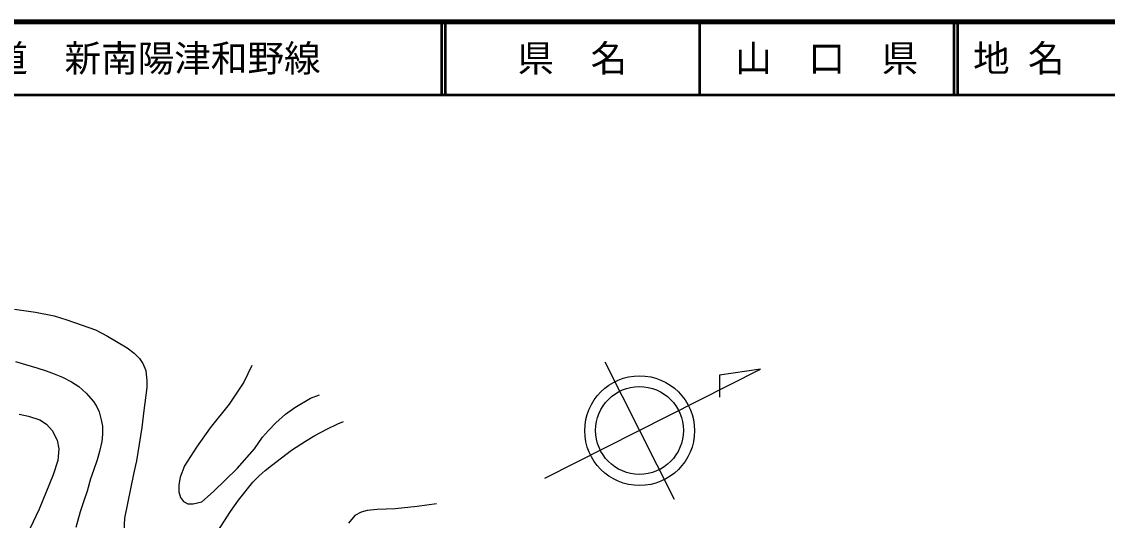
# Model space of a CAD drawing. Units: millimetres at full size, sheet at 1:1000; details may follow other scales. Extents: x 40000 to 680000, y 20000 to 380000.
# Drawn here: x 240395 to 388715, y 311888 to 380000 of the extents above; entities that cross this region are included whole.
import ezdxf
from ezdxf.enums import TextEntityAlignment as Align

# ---------------------------------------------------------------- set-up
doc = ezdxf.new("R2010")
doc.units = ezdxf.units.MM
doc.header["$LTSCALE"] = 1000
for name, color, linetype, lineweight in [('M-BGD', 7, 'Continuous', 25), ('M-BMK-SRVR', 3, 'Continuous', 25), ('M-TTL', 2, 'Continuous', 140), ('M-TTL-LINE', 7, 'Continuous', 50)]:
    doc.layers.add(name, color=color, linetype=linetype, lineweight=lineweight)
doc.layers.add('M-TTL-TXT', color=7, linetype='Continuous')
doc.styles.add('ＭＳ ゴシック', font='')
doc.styles.get('ＭＳ ゴシック').set_extended_font_data('MS Gothic')

msp = doc.modelspace()

# ---------------------------------------------------------------- linework, layer by layer
at = {"layer": 'M-BGD'}
for points in [[(239418, 340751), (242283, 340320), (244845, 339808), (246564, 339258), (248498, 338606), (250455, 337896), (252137, 337054), (254798, 335431), (255740, 334722), (256486, 334012), (256951, 333302), (257336, 332371), (257499, 330939), (257511, 330031), (257095, 326906), (256826, 324578), (256092, 320008), (255735, 318398), (254435, 312193), (254365, 310422)], [(239567, 333572), (240897, 333166), (242453, 332717), (243716, 332315), (244836, 331908), (245990, 331423), (247206, 330786), (248217, 330168), (249200, 329277), (250182, 328131), (250655, 327376), (250957, 326710), (251267, 325618), (251413, 324729), (251412, 323657), (251321, 322666), (251029, 321296), (250688, 320128), (250220, 318672), (249800, 317571), (249331, 315871), (248899, 314557), (248375, 313052), (247796, 310903)], [(271836, 333027), (270724, 330764), (268722, 327732), (266135, 324499), (264267, 321857), (262630, 319331), (262043, 317775), (261882, 316744), (261882, 315774), (262084, 314986), (262488, 314461), (263074, 314138), (263823, 314117), (265015, 314420), (266613, 315835), (269812, 318980), (272189, 321669), (273300, 323222), (274122, 324155), (275135, 325219), (276447, 326378), (277704, 327280), (279830, 328575), (281068, 329033)], [(240067, 326395), (241338, 326109), (242857, 325598), (243779, 325013), (244551, 324142), (245261, 322847), (245447, 321627), (245325, 320039), (244690, 318098), (242798, 313428), (241139, 309929), (240754, 308535), (240604, 307738), (240529, 306170), (240604, 302653), (240819, 299759), (241170, 296595), (242111, 292365), (243028, 289239), (243882, 287228), (244848, 285799), (246903, 283441), (245898, 277475)], [(262331, 302824), (268905, 313094), (270008, 314637), (271994, 317084), (272854, 317940), (273676, 318673), (274515, 319358), (277255, 321448), (279179, 322714), (280426, 323488), (282067, 324343), (283574, 325046), (284366, 325400)], [(297064, 314121), (294417, 313750), (291425, 313469), (288948, 313339), (287608, 313211), (286766, 312999), (285901, 312524), (285040, 311511)]]:
    msp.add_lwpolyline(points, dxfattribs=at)
at = {"layer": 'M-BMK-SRVR'}
for p, q in [((311854, 317633), (341342, 332513)), ((320069, 333540), (329529, 314791)), ((341342, 332513), (335732, 331705)), ((335732, 331705), (335739, 328705))]:
    msp.add_line(p, q, dxfattribs=at)
for centre, radius in [((324818, 324128), 7500), ((324799, 324165), 6000)]:
    msp.add_circle(centre, radius, dxfattribs=at)
at = {"layer": 'M-TTL'}
msp.add_line((680000, 380000), (40000, 380000), dxfattribs=at)
at = {"layer": 'M-TTL-LINE'}
for p, q in [((297750, 380000), (297750, 370000)), ((298250, 380000), (298250, 370000)), ((333000, 380000), (333000, 370000)), ((367750, 380000), (367750, 370000)), ((368250, 380000), (368250, 370000)), ((40000, 370000), (680000, 370000))]:
    msp.add_line(p, q, dxfattribs=at)

# ---------------------------------------------------------------- texts
at = {"layer": 'M-TTL-TXT', "style": 'ＭＳ ゴシック'}
for s, p in [('主要地方道\u3000新南陽津和野線', (216234, 375000)), ('地 名', (370380, 375000))]:
    msp.add_text(s, height=3666, dxfattribs=at).set_placement(p, align=Align.MIDDLE_LEFT)
for s, p in [('県\u3000名', (315625, 375000)), ('山\u3000口\u3000県', (350375, 375000))]:
    msp.add_text(s, height=3666, dxfattribs=at).set_placement(p, align=Align.MIDDLE_CENTER)

doc.saveas('drawing.dxf')
